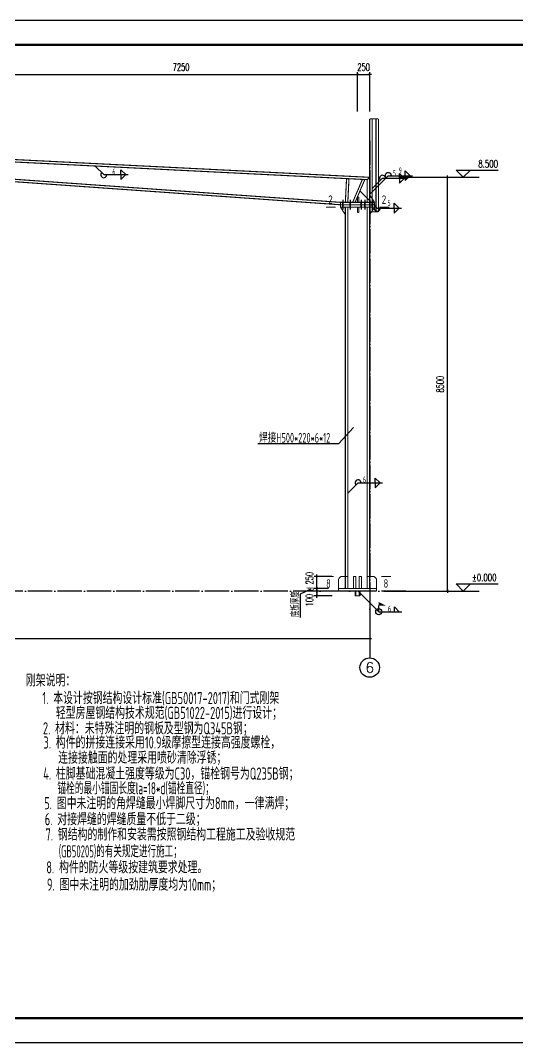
# Model space of a CAD drawing. Extents: x 14207793 to 14719554, y -1675802 to -1228715.
# Drawn here: x 14506425 to 14526850, y -1362692 to -1320692 of the extents above; entities that cross this region are included whole.
import ezdxf
from ezdxf.enums import TextEntityAlignment as Align

# ---------------------------------------------------------------- set-up
doc = ezdxf.new("R2010")
doc.units = 0
doc.header["$LTSCALE"] = 500
doc.header["$MEASUREMENT"] = 0
doc.linetypes.add('DOTE', pattern=[2.42, 2, -0.2, 0.02, -0.2])
doc.layers.get('0').update_dxf_attribs({"linetype": 'CONTINUOUS'})
doc.layers.get('DEFPOINTS').update_dxf_attribs({"color": 140, "linetype": 'CONTINUOUS'})
for name, color, linetype in [('10', 1, 'CONTINUOUS'), ('114', 2, 'CONTINUOUS'), ('116', 1, 'CONTINUOUS'), ('14', 2, 'CONTINUOUS'), ('AXIS', 3, 'CONTINUOUS'), ('AXIS_TEXT', 7, 'CONTINUOUS'), ('DIM', 3, 'CONTINUOUS'), ('DIM_ELEV', 3, 'CONTINUOUS'), ('DOTE', 8, 'DOTE'), ('NOTE', 70, 'CONTINUOUS'), ('PUB_TEXT', 6, 'CONTINUOUS'), ('PUB_TITLE', 4, 'CONTINUOUS'), ('SBEAMTAG', 7, 'CONTINUOUS'), ('柱子', 3, 'CONTINUOUS'), ('焊缝标注', 253, 'CONTINUOUS')]:
    doc.layers.add(name, color=color, linetype=linetype)
doc.styles.add('_TCH_AXIS', font='COMPLEX', dxfattribs={"bigfont": 'GBCBIG'})
doc.styles.add('_TCH_DIM', font='SIMPLEX', dxfattribs={"bigfont": 'GBCBIG'})
doc.styles.add('DIM_FONT', font='SIMPLEX.shx', dxfattribs={"width": 0.6})
doc.styles.get("Standard").update_dxf_attribs({"font": 'SYSZ.shx', "width": 0.75, "bigfont": 'SYFS.shx'})
doc.styles.add('TSSD_REIN', font='Tssdeng.shx', dxfattribs={"width": 0.65, "bigfont": 'hztxt.shx'})
doc.dimstyles.new('DIMN$0', dxfattribs={"dimtxt": 250, "dimasz": 0.8, "dimexe": 250, "dimexo": 300, "dimgap": 150, "dimtad": 1, "dimdec": 0, "dimzin": 0, "dimdsep": 46, "dimtxsty": 'DIM_FONT', "dimblk": '_DIMX', "dimcen": 0.09, "dimclrt": 7, "dimadec": 0, "dimazin": 0, "dimtfac": 1, "dimtdec": 0, "dimtix": 1, "dimtmove": 2, "dimatfit": 3, "dimldrblk": '_DIMX', "dimfxl": 0, "dimtolj": 1, "dimtzin": 0, "dimarcsym": 0})

# ---------------------------------------------------------------- blocks, each defined once
blk = doc.blocks.new('_DIMX')
blk.add_line((-150, 0), (150, 0))
at = {"const_width": 50}
blk.add_lwpolyline([(-70, -70), (70, 70)], dxfattribs=at)
blk = doc.blocks.new('*D1168')
at = {"layer": 'AXIS', "color": 3, "lineweight": -2}
for p, q in [((14505775, -1324439), (14505775, -1322812)), ((14505776, -1322912), (14520275, -1322912)), ((14520275, -1324439), (14520275, -1322812))]:
    blk.add_line(p, q, dxfattribs=at)
at = {"layer": 'DEFPOINTS', "color": 0}
for p in [(14520275, -1322912), (14505775, -1324739), (14520275, -1324739)]:
    blk.add_point(p, dxfattribs=at)
at = {"layer": 'AXIS', "color": 3, "lineweight": -2, "xscale": 0.5, "yscale": 0.5, "zscale": 0.5, "rotation": 180}
blk.add_blockref('_DIMX', (14505775, -1322912), dxfattribs=at)
at = {"layer": 'AXIS', "color": 3, "lineweight": -2, "xscale": 0.5, "yscale": 0.5, "zscale": 0.5}
blk.add_blockref('_DIMX', (14520275, -1322912), dxfattribs=at)
at = {"layer": 'AXIS', "color": 7, "insert": (14513025, -1322612), "char_height": 300, "attachment_point": 5, "style": 'DIM_FONT'}
blk.add_mtext('\\A1;7250', dxfattribs=at)
blk = doc.blocks.new('*D1169')
at = {"layer": 'AXIS', "color": 3, "lineweight": -2}
for p, q in [((14520275, -1322912), (14520274, -1322912)), ((14520275, -1324439), (14520275, -1322812)), ((14520275, -1322912), (14520775, -1322912)), ((14520775, -1324439), (14520775, -1322812)), ((14520776, -1322912), (14520776, -1322912))]:
    blk.add_line(p, q, dxfattribs=at)
at = {"layer": 'DEFPOINTS', "color": 0}
for p in [(14520775, -1322912), (14520275, -1324739), (14520775, -1324739)]:
    blk.add_point(p, dxfattribs=at)
at = {"layer": 'AXIS', "color": 3, "lineweight": -2, "xscale": 0.5, "yscale": 0.5, "zscale": 0.5}
blk.add_blockref('_DIMX', (14520275, -1322912), dxfattribs=at)
at = {"layer": 'AXIS', "color": 3, "lineweight": -2, "xscale": 0.5, "yscale": 0.5, "zscale": 0.5, "rotation": 180}
blk.add_blockref('_DIMX', (14520775, -1322912), dxfattribs=at)
at = {"layer": 'AXIS', "color": 7, "insert": (14520525, -1322612), "char_height": 300, "attachment_point": 5, "style": 'DIM_FONT'}
blk.add_mtext('\\A1;250', dxfattribs=at)
blk = doc.blocks.new('*D1165')
at = {"layer": 'AXIS', "color": 3, "lineweight": -2}
for p, q in [((14487686, -1344439), (14487686, -1346184)), ((14520775, -1344439), (14520775, -1346184)), ((14487686, -1346084), (14520775, -1346084))]:
    blk.add_line(p, q, dxfattribs=at)
at = {"layer": 'DEFPOINTS', "color": 0}
for p in [(14487686, -1344139), (14520775, -1344139), (14520775, -1346084)]:
    blk.add_point(p, dxfattribs=at)
at = {"layer": 'AXIS', "color": 3, "lineweight": -2, "xscale": 0.5, "yscale": 0.5, "zscale": 0.5, "rotation": 180}
blk.add_blockref('_DIMX', (14487686, -1346084), dxfattribs=at)
at = {"layer": 'AXIS', "color": 3, "lineweight": -2, "xscale": 0.5, "yscale": 0.5, "zscale": 0.5}
blk.add_blockref('_DIMX', (14520775, -1346084), dxfattribs=at)
at = {"layer": 'AXIS', "color": 7, "insert": (14504230, -1345784), "char_height": 300, "attachment_point": 5, "style": 'DIM_FONT'}
blk.add_mtext('\\A1;2400', dxfattribs=at)
blk = doc.blocks.new('*D1166')
at = {"layer": 'AXIS', "color": 3, "lineweight": -2}
for p, q in [((14522006, -1327139), (14524067, -1327139)), ((14523967, -1344138), (14523967, -1327139)), ((14521355, -1344139), (14524067, -1344139))]:
    blk.add_line(p, q, dxfattribs=at)
at = {"layer": 'DEFPOINTS', "color": 0}
for p in [(14521706, -1327139), (14523967, -1327139), (14521055, -1344139)]:
    blk.add_point(p, dxfattribs=at)
at = {"layer": 'AXIS', "color": 3, "lineweight": -2, "xscale": 0.5, "yscale": 0.5, "zscale": 0.5}
for p, rotation in [((14523967, -1327139), 90), ((14523967, -1344139), 270)]:
    blk.add_blockref('_DIMX', p, dxfattribs=dict(at, rotation=rotation))
at = {"layer": 'AXIS', "color": 7, "insert": (14523667, -1335639), "char_height": 300, "attachment_point": 5, "rotation": 90, "style": 'DIM_FONT'}
blk.add_mtext('\\A1;8500', dxfattribs=at)
blk = doc.blocks.new('*D1173')
at = {"layer": 'AXIS', "color": 3, "lineweight": -2}
for p, q in [((14519218, -1343539), (14518497, -1343539)), ((14518597, -1344038), (14518597, -1343539)), ((14519088, -1344039), (14518497, -1344039))]:
    blk.add_line(p, q, dxfattribs=at)
at = {"layer": 'DEFPOINTS', "color": 0}
for p in [(14518597, -1343539), (14519518, -1343539), (14519388, -1344039)]:
    blk.add_point(p, dxfattribs=at)
at = {"layer": 'AXIS', "color": 3, "lineweight": -2, "xscale": 0.5, "yscale": 0.5, "zscale": 0.5}
for p, rotation in [((14518597, -1343539), 90), ((14518597, -1344039), 270)]:
    blk.add_blockref('_DIMX', p, dxfattribs=dict(at, rotation=rotation))
at = {"layer": 'AXIS', "color": 7, "insert": (14518297, -1343609), "char_height": 300, "attachment_point": 5, "rotation": 90, "style": 'DIM_FONT'}
blk.add_mtext('\\A1;250', dxfattribs=at)
blk = doc.blocks.new('*D1174')
at = {"layer": 'AXIS', "color": 3, "lineweight": -2}
for p, q in [((14519088, -1344039), (14518497, -1344039)), ((14519088, -1344139), (14518497, -1344139)), ((14518597, -1344038), (14518597, -1344038)), ((14518597, -1344039), (14518597, -1344139)), ((14518597, -1344139), (14518597, -1344140))]:
    blk.add_line(p, q, dxfattribs=at)
at = {"layer": 'DEFPOINTS', "color": 0}
for p in [(14518597, -1344139), (14519388, -1344039), (14519388, -1344139)]:
    blk.add_point(p, dxfattribs=at)
at = {"layer": 'AXIS', "color": 3, "lineweight": -2, "xscale": 0.5, "yscale": 0.5, "zscale": 0.5}
for p, rotation in [((14518597, -1344039), 270), ((14518597, -1344139), 90)]:
    blk.add_blockref('_DIMX', p, dxfattribs=dict(at, rotation=rotation))
at = {"layer": 'AXIS', "color": 7, "insert": (14518322, -1344057), "char_height": 300, "attachment_point": 5, "rotation": 90, "style": 'TSSD_REIN'}
blk.add_mtext('\\A1;d', dxfattribs=at)
blk = doc.blocks.new('*D1175')
at = {"layer": 'AXIS', "color": 3, "lineweight": -2}
for p, q in [((14519245, -1344139), (14518497, -1344139)), ((14519238, -1344339), (14518497, -1344339)), ((14518597, -1344138), (14518597, -1344138)), ((14518597, -1344139), (14518597, -1344339)), ((14518597, -1344339), (14518597, -1344340))]:
    blk.add_line(p, q, dxfattribs=at)
at = {"layer": 'DEFPOINTS', "color": 0}
for p in [(14518597, -1344339), (14519538, -1344339, -1186), (14519545, -1344139, -1186)]:
    blk.add_point(p, dxfattribs=at)
at = {"layer": 'AXIS', "color": 3, "lineweight": -2, "xscale": 0.5, "yscale": 0.5, "zscale": 0.5}
for p, rotation in [((14518597, -1344139), 270), ((14518597, -1344339), 90)]:
    blk.add_blockref('_DIMX', p, dxfattribs=dict(at, rotation=rotation))
at = {"layer": 'AXIS', "color": 7, "insert": (14518297, -1344511), "char_height": 300, "attachment_point": 5, "rotation": 90, "style": 'DIM_FONT'}
blk.add_mtext('\\A1;100', dxfattribs=at)

msp = doc.modelspace()

# ---------------------------------------------------------------- linework, layer by layer
at = {"layer": '10', "const_width": 45}
for points in [[(14518975, -1328366.66), (14519375, -1328366.66)], [(14521575, -1328366.66), (14521175, -1328366.66)], [(14518895, -1343538.68), (14519295, -1343538.68)], [(14521655, -1343538.68), (14521255, -1343538.68)]]:
    msp.add_lwpolyline(points, dxfattribs=at)
at = {"layer": '114'}
for p, q in [((14519675, -1328066.66), (14519675, -1328466.66)), ((14519975, -1328066.66), (14519975, -1328466.66)), ((14520425, -1328066.66), (14520425, -1328466.66)), ((14520575, -1328066.66), (14520575, -1328466.66)), ((14520875, -1328066.66), (14520875, -1328466.66))]:
    msp.add_line(p, q, dxfattribs=at)
at = {"layer": '114', "color": 1, "const_width": 70}
for points in [[(14519675, -1328166.66), (14519675, -1328366.66)], [(14519975, -1328166.66), (14519975, -1328366.66)], [(14520425, -1328166.66), (14520425, -1328366.66)], [(14520575, -1328166.66), (14520575, -1328366.66)], [(14520875, -1328166.66), (14520875, -1328366.66)]]:
    msp.add_lwpolyline(points, dxfattribs=at)
at = {"layer": '116', "const_width": 45}
for points in [[(14520175, -1344138.68), (14520175, -1344338.68)], [(14520175, -1344338.68), (14520375, -1344338.68)], [(14520205, -1344138.68), (14520205, -1344338.68)], [(14520345, -1344138.68), (14520345, -1344338.68)], [(14520375, -1344138.68), (14520375, -1344338.68)]]:
    msp.add_lwpolyline(points, dxfattribs=at)
at = {"layer": '14', "const_width": 45}
for points in [[(14519823.77, -1327191.24), (14519775, -1328166.66)], [(14519923.52, -1327196.23), (14519823.77, -1327191.24)], [(14519875, -1328166.66), (14519923.52, -1327196.23)], [(14520675, -1327233.8), (14520775, -1327138.68)], [(14520775, -1327138.68), (14520775, -1328166.66)], [(14520075, -1328166.66), (14520475.25, -1327223.81)], [(14520575.12, -1327228.81), (14520175, -1328166.66)], [(14520475.25, -1327223.81), (14520575.12, -1327228.81)], [(14520675, -1328166.66), (14520675, -1327233.8)], [(14520275, -1327946.65), (14520275, -1328166.66)], [(14520325, -1327946.65), (14520275, -1327946.65)], [(14520325, -1328166.66), (14520325, -1327946.65)], [(14520775, -1327856.65), (14520975, -1328166.66)], [(14520775, -1328126.65), (14520775, -1327856.65)], [(14519575, -1328266.66), (14519575, -1328166.66)], [(14519575, -1328166.66), (14520975, -1328166.66)], [(14520975, -1328266.66), (14519575, -1328266.66)], [(14519575, -1328366.66), (14519575, -1328266.66)], [(14519575, -1328266.66), (14520975, -1328266.66)], [(14519575, -1328366.66), (14519735, -1328366.66)], [(14519775, -1328676.65), (14519575, -1328366.66)], [(14520975, -1328366.66), (14519575, -1328366.66)], [(14519735, -1328366.66), (14519775, -1328406.65)], [(14519775, -1328166.66), (14519875, -1328166.66)], [(14519775, -1328406.65), (14519775, -1328676.65)], [(14520175, -1328166.66), (14520075, -1328166.66)], [(14520275, -1328166.66), (14520325, -1328166.66)], [(14520275, -1328366.66), (14520325, -1328366.66)], [(14520275, -1328586.65), (14520275, -1328366.66)], [(14520325, -1328366.66), (14520325, -1328586.65)], [(14520775, -1328166.66), (14520675, -1328166.66)], [(14520815, -1328166.66), (14520775, -1328126.65)], [(14520775, -1328406.65), (14520815, -1328366.66)], [(14520975, -1328366.66), (14520775, -1328676.65)], [(14520775, -1328676.65), (14520775, -1328406.65)], [(14520975, -1328166.66), (14520815, -1328166.66)], [(14520815, -1328366.66), (14520975, -1328366.66)], [(14520975, -1328166.66), (14520975, -1328266.66)], [(14520975, -1328266.66), (14520975, -1328366.66)], [(14520325, -1328586.65), (14520275, -1328586.65)], [(14519495, -1343638.68), (14519595, -1343538.68)], [(14519595, -1343538.68), (14519775, -1343538.68)], [(14519775, -1343538.68), (14519875, -1343538.68)], [(14519775, -1344038.68), (14519775, -1343538.68)], [(14519775, -1343538.68), (14519775, -1343998.68)], [(14519875, -1343538.68), (14519875, -1344038.68)], [(14520108.33, -1343538.68), (14520208.33, -1343538.68)], [(14520108.33, -1344038.68), (14520108.33, -1343538.68)], [(14520208.33, -1343538.68), (14520208.33, -1344038.68)], [(14520341.66, -1343538.68), (14520441.66, -1343538.68)], [(14520341.66, -1344038.68), (14520341.66, -1343538.68)], [(14520441.66, -1343538.68), (14520441.66, -1344038.68)], [(14520675, -1343538.68), (14520775, -1343538.68)], [(14520675, -1344038.68), (14520675, -1343538.68)], [(14520775, -1343538.68), (14520775, -1344038.68)], [(14520955, -1343538.68), (14520775, -1343538.68)], [(14520775, -1343538.68), (14520775, -1343998.68)], [(14521055, -1343638.68), (14520955, -1343538.68)], [(14519495, -1344038.68), (14519495, -1343638.68)], [(14519775, -1343998.68), (14519735, -1344038.68)], [(14520775, -1343998.68), (14520815, -1344038.68)], [(14521055, -1344038.68), (14521055, -1343638.68)], [(14519735, -1344038.68), (14519495, -1344038.68)], [(14519495, -1344038.68), (14521055, -1344038.68)], [(14519495, -1344138.68), (14519495, -1344038.68)], [(14521055, -1344138.68), (14519495, -1344138.68)], [(14519875, -1344038.68), (14519775, -1344038.68)], [(14520208.33, -1344038.68), (14520108.33, -1344038.68)], [(14520441.66, -1344038.68), (14520341.66, -1344038.68)], [(14520775, -1344038.68), (14520675, -1344038.68)], [(14520815, -1344038.68), (14521055, -1344038.68)], [(14521055, -1344038.68), (14521055, -1344138.68)]]:
    msp.add_lwpolyline(points, dxfattribs=at)
at = {"layer": 'AXIS'}
msp.add_line((14520775, -1344739.55), (14520775, -1346884.06, 14.07), dxfattribs=at)
msp.add_circle((14520775, -1347284.06, 14.07), 400, dxfattribs=at)
at = {"layer": 'DIM'}
msp.add_lwpolyline([(14520109.57, -1337417.5), (14519499.84, -1338094.65), (14519499.84, -1338094.65), (14516181.45, -1338094.65)], dxfattribs=at)
at = {"layer": 'DIM_ELEV'}
for p, q in [((14523967.28, -1327138.68), (14525275.33, -1327138.68)), ((14524621.3, -1327138.68), (14524321.3, -1326838.68)), ((14524321.3, -1326838.68), (14526047.3, -1326838.68)), ((14524621.3, -1327138.68), (14524921.3, -1326838.68)), ((14524621.3, -1344138.18), (14524321.3, -1343838.18)), ((14524321.3, -1343838.18), (14526047.3, -1343838.18)), ((14524621.3, -1344138.18), (14524921.3, -1343838.18)), ((14523967.28, -1344138.18), (14525275.33, -1344138.18))]:
    msp.add_line(p, q, dxfattribs=at)
at = {"layer": 'DOTE'}
for p, q in [((14520775, -1325638.68), (14520775, -1345538.66)), ((14522255, -1344138.68), (14487685.83, -1344138.68))]:
    msp.add_line(p, q, dxfattribs=at)
at = {"layer": 'NOTE'}
msp.add_lwpolyline([(14518359.21, -1344056.8), (14517922.49, -1344266.17), (14517922.49, -1345231.17)], dxfattribs=at)
at = {"layer": 'PUB_TITLE'}
msp.add_lwpolyline([(14479442.5, -1362692.5), (14538842.5, -1362692.5), (14538842.5, -1320692.5), (14479442.5, -1320692.5)], close=True, dxfattribs=at)
at = {"layer": 'PUB_TITLE', "const_width": 100}
msp.add_lwpolyline([(14481942.5, -1361692.5), (14537842.5, -1361692.5), (14537842.5, -1321692.5), (14481942.5, -1321692.5)], close=True, dxfattribs=at)
at = {"layer": '柱子', "const_width": 45}
for points in [[(14520775, -1324738.68), (14521135, -1324738.68)], [(14520775, -1324738.68), (14520875, -1324738.68)], [(14520775, -1328558.65), (14520775, -1324738.68)], [(14520875, -1328558.65), (14520875, -1324738.68)], [(14521035, -1324738.68), (14521135, -1324738.68)], [(14521035, -1328558.65), (14521035, -1324738.68)], [(14521135, -1328558.65), (14521135, -1324738.68)], [(14505770.01, -1326488.55), (14520675, -1327233.8)], [(14505775, -1326388.68), (14520775, -1327138.68)], [(14505735.05, -1327187.66), (14519575, -1328166.66)], [(14505730.05, -1327287.56), (14519575, -1328266.91)], [(14519875, -1328366.66), (14519775, -1328366.66)], [(14519775, -1344038.68), (14519775, -1328366.66)], [(14519875, -1344038.68), (14519875, -1328366.66)], [(14520775, -1328366.66), (14520675, -1328366.66)], [(14520675, -1344038.68), (14520675, -1328366.66)], [(14520775, -1344038.68), (14520775, -1328366.66)], [(14520775, -1328558.65), (14521135, -1328558.65)]]:
    msp.add_lwpolyline(points, dxfattribs=at)
at = {"layer": '焊缝标注'}
for p, q in [((14509496.25, -1326674.86), (14509848.82, -1327029.4)), ((14509848.82, -1327029.4), (14510848.82, -1327029.4)), ((14510548.82, -1327029.4), (14510548.82, -1326829.4)), ((14510548.82, -1326829.4), (14510748.82, -1327029.4)), ((14510548.82, -1327029.4), (14510548.82, -1327229.4)), ((14510548.82, -1327229.4), (14510748.82, -1327029.4)), ((14520775, -1327836.17), (14521538.98, -1327072.8)), ((14520875, -1327603.66), (14521299.43, -1327179.56)), ((14521299.43, -1327179.56), (14522299.43, -1327179.56)), ((14521538.98, -1327072.8), (14522538.98, -1327072.8)), ((14521999.43, -1327179.56), (14521999.43, -1326979.56)), ((14521999.43, -1326979.56), (14522199.43, -1327179.56)), ((14521999.43, -1327179.56), (14521999.43, -1327379.56)), ((14521999.43, -1327379.56), (14522199.43, -1327179.56)), ((14522238.98, -1327072.8), (14522238.98, -1326872.8)), ((14522238.98, -1326872.8), (14522438.98, -1327072.8)), ((14522238.98, -1327072.8), (14522238.98, -1327272.8)), ((14522238.98, -1327272.8), (14522438.98, -1327072.8)), ((14520375.06, -1327697.73), (14521080.19, -1328406.8)), ((14521080.19, -1328406.8), (14522080.19, -1328406.8)), ((14521780.19, -1328406.8), (14521780.19, -1328206.8)), ((14521780.19, -1328206.8), (14521980.19, -1328406.8)), ((14521780.19, -1328406.8), (14521780.19, -1328606.8)), ((14521780.19, -1328606.8), (14521980.19, -1328406.8)), ((14519875, -1340120.67), (14520299.43, -1339696.58)), ((14520299.43, -1339696.58), (14521299.43, -1339696.58)), ((14520999.43, -1339696.58), (14520999.43, -1339496.58)), ((14520999.43, -1339496.58), (14521199.43, -1339696.58)), ((14520999.43, -1339696.58), (14520999.43, -1339896.58)), ((14520999.43, -1339896.58), (14521199.43, -1339696.58)), ((14520300, -1344138.68), (14521146.16, -1344989.57)), ((14521146.16, -1344989.57), (14521146.16, -1344739.57)), ((14521791.16, -1344989.57), (14521791.16, -1344789.57)), ((14521791.16, -1344789.57), (14521991.16, -1344989.57)), ((14521146.16, -1344989.57), (14522091.16, -1344989.57))]:
    msp.add_line(p, q, dxfattribs=at)
msp.add_circle((14521146.16, -1344989.57), 125, dxfattribs=at)
for centre, start, end in [((14509848.82, -1327029.4), 134.840249, 0), ((14521299.43, -1327179.56), 0, 224.97724), ((14521538.98, -1327072.8), 0, 224.977286), ((14521080.19, -1328406.8), 134.840311, 0), ((14520299.43, -1339696.58), 0, 224.97724)]:
    msp.add_arc(centre, 125, start, end, dxfattribs=at)
for points in [[(14509496.25, -1326674.86), (14509556.13, -1326756.35), (14509577.41, -1326735.19)], [(14520875, -1327603.66), (14520956.34, -1327543.59), (14520935.14, -1327522.37)], [(14520375.06, -1327697.73), (14520434.94, -1327779.22), (14520456.21, -1327758.06)], [(14520775, -1327836.17), (14520856.34, -1327776.09), (14520835.14, -1327754.87)], [(14519875, -1340120.67), (14519956.34, -1340060.6), (14519935.14, -1340039.38)], [(14521146.16, -1344739.57), (14521446.16, -1344739.57), (14521146.16, -1344589.57)]]:
    msp.add_solid(points, dxfattribs=at)

# ---------------------------------------------------------------- texts
at = {"layer": '10', "width": 0.810006}
for s, p, p2 in [('2', (14519067.01, -1328231.15), (14519256.01, -1328231.15)), ('2', (14521267.01, -1328231.15), (14521456.01, -1328231.15)), ('8', (14518987.01, -1344003.18), (14519176.01, -1344003.18)), ('8', (14521347, -1344003.18), (14521536.01, -1344003.18))]:
    msp.add_text(s, height=350, dxfattribs=at).set_placement(p, p2, align=Align.FIT)
at = {"layer": 'AXIS_TEXT', "style": '_TCH_AXIS', "width": 1.285714}
msp.add_text('6', height=425.18, dxfattribs=at).set_placement((14520592.78, -1347496.65, 14.07), (14520957.22, -1347496.65, 14.07), align=Align.FIT)
at = {"layer": 'DIM', "style": 'TSSD_REIN', "width": 0.65}
msp.add_text('焊接H500*220*6*12', height=400, dxfattribs=at).set_placement((14516232.5, -1338042.5))
at = {"layer": 'NOTE', "style": 'TSSD_REIN', "width": 0.65}
msp.add_text('底板厚度', height=300, rotation=90, dxfattribs=at).set_placement((14517874.99, -1345205.57, 200))
at = {"layer": 'PUB_TEXT', "style": '_TCH_DIM', "width": 0.705882}
for s, p in [('8.500', (14525237.3, -1326733.68)), ('%%P0.000', (14524977.3, -1343733.18))]:
    msp.add_text(s, height=297.5, dxfattribs=at).set_placement(p)
at = {"layer": 'SBEAMTAG', "style": 'TSSD_REIN', "width": 0.65}
for s, p in [('刚架说明：', (14506647.5, -1348062.5)), ('2. 材料：未特殊注明的钢板及型钢为Q345B钢；', (14507349.83, -1350029.59)), ('3. 构件的拼接连接采用10.9级摩擦型连接高强度螺栓，', (14507373.63, -1350613.11)), ('  连接接触面的处理采用喷砂清除浮锈；', (14507581.61, -1351236.31)), ('4. 柱脚基础混凝土强度等级为C30，锚栓钢号为Q235B钢；', (14507360.97, -1351889.83)), ('5. 图中未注明的角焊缝最小焊脚尺寸为8mm，一律满焊；', (14507401.42, -1353107.8)), ('6. 对接焊缝的焊缝质量不低于二级；', (14507424.82, -1353763.79)), ('7. 钢结构的制作和安装需按照钢结构工程施工及验收规范', (14507455.28, -1354392.71)), ('8. 构件的防火等级按建筑要求处理。', (14507487.28, -1355742.24)), ('9. 图中未注明的加劲肋厚度均为10mm；', (14507514.82, -1356451.29))]:
    msp.add_text(s, height=500, dxfattribs=at).set_placement(p)
at = {"layer": 'SBEAMTAG', "color": 6, "style": 'TSSD_REIN', "width": 0.65}
for s, p in [('1. 本设计按钢结构设计标准(GB50017-2017)和门式刚架', (14507327.37, -1348787.27, -3.2)), ('轻型房屋钢结构技术规范(GB51022-2015)进行设计；', (14507878.53, -1349396.08))]:
    msp.add_text(s, height=500, dxfattribs=at).set_placement(p)
at = {"layer": 'SBEAMTAG', "style": 'TSSD_REIN'}
for s, width, p, p2 in [('  锚栓的最小锚固长度la=18*d(锚栓直径)；', 0.648846, (14507592.88, -1352492.35), (14514374.13, -1352492.35)), ('  (GB50205)的有关规定进行施工；', 0.617082, (14507672.88, -1355084.85), (14513054.13, -1355084.85))]:
    msp.add_text(s, height=500, dxfattribs=dict(at, width=width)).set_placement(p, p2, align=Align.FIT)
at = {"layer": '焊缝标注'}
for s, width, p, p2 in [('6', 0.791523, (14510203.82, -1327029.4), (14510326.32, -1327029.4)), ('9', 0.791523, (14521968.98, -1326982.79), (14522091.47, -1326982.79)), ('5', 0.734985, (14521729.43, -1327089.56), (14521851.93, -1327089.56)), ('5', 0.734985, (14521510.19, -1328316.8), (14521632.69, -1328316.8)), ('6', 0.791523, (14520499.43, -1339681.58), (14520621.93, -1339681.58)), ('6', 0.904614, (14521523.66, -1344992.07), (14521663.66, -1344992.07))]:
    msp.add_text(s, height=250, dxfattribs=dict(at, width=width)).set_placement(p, p2, align=Align.FIT)

# ---------------------------------------------------------------- dimensions: what is measured, and where the dimension line sits
at = {"layer": 'AXIS'}
for base, p1, p2, text, picture, middle in [((14520275, -1322912.5), (14505775, -1324738.68), (14520275, -1324738.68), '7250', '*D1168', (14513025, -1322612.5)), ((14520775, -1322912.5), (14520275, -1324738.68), (14520775, -1324738.68), '250', '*D1169', (14520525, -1322612.5)), ((14520775, -1346084.04), (14487685.83, -1344138.68), (14520775, -1344138.68), '2400', '*D1165', (14504230.41, -1345784.04))]:
    dim = msp.add_linear_dim(base=base, p1=p1, p2=p2, text=text, dimstyle='DIMN$0', override={"dimtxt": 300, "dimasz": 0.5, "dimexe": 100, "dimdle": 0.6, "dimclrd": 3, "dimclre": 3, "dimtfac": 3.036}, dxfattribs=at)
    dim.commit()
    dim.dimension.update_dxf_attribs({"geometry": picture, "text_midpoint": middle})
dim = msp.add_linear_dim(base=(14523967.28, -1327138.68), p1=(14521055, -1344138.68), p2=(14521706.4, -1327138.68), angle=90, text='8500', dimstyle='DIMN$0', override={"dimtxt": 300, "dimasz": 0.5, "dimexe": 100, "dimdle": 0.6, "dimclrd": 3, "dimclre": 3, "dimtfac": 3.036}, dxfattribs=at)
dim.commit()
dim.dimension.update_dxf_attribs({"geometry": '*D1166', "text_midpoint": (14523667.28, -1335638.68)})
for base, p1, p2, text, override, picture, middle in [((14518597.5, -1343538.68), (14519387.5, -1344038.68), (14519517.5, -1343538.68), '250', {"dimtxt": 300, "dimasz": 0.5, "dimexe": 100, "dimdle": 0.6, "dimclrd": 3, "dimclre": 3, "dimtfac": 3.036}, '*D1173', (14518297.5, -1343609.3)), ((14518597.5, -1344138.68), (14519387.5, -1344038.68), (14519387.5, -1344138.68), 'd', {"dimtxt": 300, "dimasz": 0.5, "dimexe": 100, "dimtxsty": 'TSSD_REIN', "dimdle": 0.6, "dimclrd": 3, "dimclre": 3, "dimtfac": 3.036}, '*D1174', (14518322.5, -1344056.8)), ((14518597.5, -1344338.68, 1186), (14519545, -1344138.68), (14519537.5, -1344338.68), '100', {"dimtxt": 300, "dimasz": 0.5, "dimexe": 100, "dimdle": 0.6, "dimclrd": 3, "dimclre": 3, "dimtfac": 3.036}, '*D1175', (14518297.5, -1344511.18, 1186))]:
    dim = msp.add_linear_dim(base=base, p1=p1, p2=p2, angle=90, text=text, dimstyle='DIMN$0', override=override, dxfattribs=at)
    dim.commit()
    dim.dimension.update_dxf_attribs({"geometry": picture, "text_midpoint": middle, "dimtype": 160})

doc.saveas('drawing.dxf')
